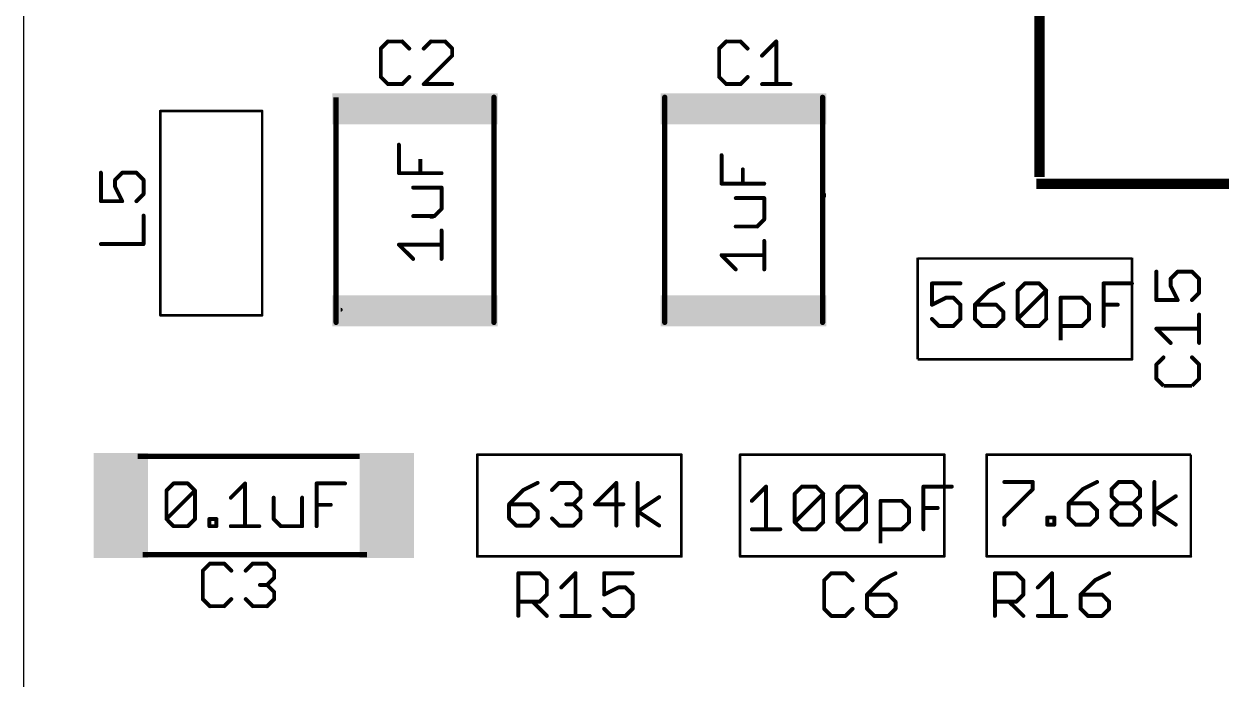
# Model space of a CAD drawing. Extents: x 2 to 123, y -4 to 52.
# Drawn here: x 2.03 to 25.16, y 26.05 to 38.71 of the extents above; entities that cross this region are included whole.
import ezdxf

# ---------------------------------------------------------------- set-up
doc = ezdxf.new("R2010")
doc.units = 0
doc.header["$MEASUREMENT"] = 0
doc.layers.get('0').update_dxf_attribs({"linetype": 'CONTINUOUS'})
for name, color, linetype in [('20', 53, 'CONTINUOUS'), ('25', 253, 'CONTINUOUS'), ('27', 253, 'CONTINUOUS'), ('39', 12, 'CONTINUOUS'), ('51', 253, 'CONTINUOUS')]:
    doc.layers.add(name, color=color, linetype=linetype)

# ---------------------------------------------------------------- blocks, each defined once
blk = doc.blocks.new('RECT')
blk.add_solid([(-0.5, -0.5), (0.5, -0.5), (-0.5, 0.5), (0.5, 0.5)])

msp = doc.modelspace()

# ---------------------------------------------------------------- linework, layer by layer
at = {"layer": '20'}
msp.add_line((2.032, 1.016), (2.032, 50.546), dxfattribs=at)
at = {"layer": '25', "const_width": 0.0762}
for points in [[(9.065, 38.37), (8.928, 38.233)], [(9.34, 38.37), (9.065, 38.37)], [(9.478, 38.233), (9.34, 38.37)], [(9.894, 38.37), (9.757, 38.233)], [(10.169, 38.37), (9.894, 38.37)], [(10.306, 38.233), (10.169, 38.37)], [(15.602, 38.37), (15.465, 38.233)], [(15.877, 38.37), (15.602, 38.37)], [(16.015, 38.233), (15.877, 38.37)], [(16.294, 38.095), (16.569, 38.37)], [(16.569, 38.37), (16.569, 37.546)], [(8.928, 38.233), (8.928, 37.683)], [(10.306, 38.095), (10.306, 38.233)], [(15.465, 38.233), (15.465, 37.683)], [(9.757, 37.546), (10.306, 38.095)], [(8.928, 37.683), (9.065, 37.546)], [(9.34, 37.546), (9.478, 37.683)], [(15.465, 37.683), (15.602, 37.546)], [(15.877, 37.546), (16.015, 37.683)], [(9.065, 37.546), (9.34, 37.546)], [(10.306, 37.546), (9.757, 37.546)], [(15.602, 37.546), (15.877, 37.546)], [(16.294, 37.546), (16.843, 37.546)], [(3.519, 35.834), (3.519, 35.284)], [(3.794, 35.696), (3.931, 35.834)], [(3.931, 35.834), (4.206, 35.834)], [(4.206, 35.834), (4.343, 35.696)], [(3.794, 35.559), (3.794, 35.696)], [(4.343, 35.696), (4.343, 35.421)], [(3.931, 35.284), (3.794, 35.559)], [(4.343, 35.421), (4.206, 35.284)], [(3.519, 35.284), (3.931, 35.284)], [(4.343, 34.455), (4.343, 35.005)], [(3.519, 34.455), (4.343, 34.455)], [(23.913, 33.922), (23.913, 33.372)], [(24.188, 33.785), (24.326, 33.922)], [(24.188, 33.647), (24.188, 33.785)], [(24.326, 33.922), (24.601, 33.922)], [(24.601, 33.922), (24.738, 33.785)], [(24.738, 33.785), (24.738, 33.51)], [(24.326, 33.372), (24.188, 33.647)], [(24.738, 33.51), (24.601, 33.372)], [(23.913, 33.372), (24.326, 33.372)], [(24.738, 32.544), (24.738, 33.093)], [(24.188, 32.544), (23.913, 32.819)], [(23.913, 32.819), (24.738, 32.819)], [(24.051, 32.265), (23.913, 32.127)], [(23.913, 32.127), (23.913, 31.852)], [(24.738, 32.127), (24.601, 32.265)], [(24.738, 31.852), (24.738, 32.127)], [(23.913, 31.852), (24.051, 31.715)], [(24.051, 31.715), (24.601, 31.715)], [(24.601, 31.715), (24.738, 31.852)], [(5.626, 28.28), (5.489, 28.143)], [(5.901, 28.28), (5.626, 28.28)], [(6.038, 28.143), (5.901, 28.28)], [(6.317, 28.143), (6.455, 28.28)], [(6.455, 28.28), (6.73, 28.28)], [(6.73, 28.28), (6.867, 28.143)], [(5.489, 28.143), (5.489, 27.593)], [(6.867, 28.005), (6.73, 27.868)], [(6.867, 28.143), (6.867, 28.005)], [(11.585, 27.269), (11.585, 28.093)], [(11.585, 28.093), (11.998, 28.093)], [(11.998, 28.093), (12.135, 27.956)], [(12.135, 27.956), (12.135, 27.681)], [(12.414, 27.818), (12.689, 28.093)], [(12.689, 28.093), (12.689, 27.269)], [(13.793, 28.093), (13.243, 28.093)], [(13.243, 28.093), (13.243, 27.681)], [(17.632, 28.093), (17.494, 27.956)], [(17.494, 27.956), (17.494, 27.406)], [(17.906, 28.093), (17.632, 28.093)], [(18.044, 27.956), (17.906, 28.093)], [(18.598, 27.956), (18.323, 27.681)], [(18.873, 28.093), (18.598, 27.956)], [(20.793, 27.269), (20.793, 28.093)], [(20.793, 28.093), (21.205, 28.093)], [(21.205, 28.093), (21.343, 27.956)], [(21.343, 27.956), (21.343, 27.681)], [(21.622, 27.818), (21.896, 28.093)], [(21.896, 28.093), (21.896, 27.269)], [(22.725, 27.956), (22.45, 27.681)], [(23, 28.093), (22.725, 27.956)], [(6.73, 27.868), (6.592, 27.868)], [(6.73, 27.868), (6.867, 27.73)], [(6.867, 27.73), (6.867, 27.593)], [(13.243, 27.681), (13.518, 27.818)], [(13.518, 27.818), (13.655, 27.818)], [(13.655, 27.818), (13.793, 27.681)], [(5.489, 27.593), (5.626, 27.456)], [(5.901, 27.456), (6.038, 27.593)], [(6.455, 27.456), (6.317, 27.593)], [(6.867, 27.593), (6.73, 27.456)], [(11.998, 27.543), (11.585, 27.543)], [(11.86, 27.543), (12.135, 27.269)], [(12.135, 27.681), (11.998, 27.543)], [(13.793, 27.681), (13.793, 27.406)], [(18.323, 27.681), (18.323, 27.406)], [(18.735, 27.681), (18.323, 27.681)], [(18.873, 27.543), (18.735, 27.681)], [(18.873, 27.406), (18.873, 27.543)], [(21.205, 27.543), (20.793, 27.543)], [(21.068, 27.543), (21.343, 27.269)], [(21.343, 27.681), (21.205, 27.543)], [(22.45, 27.681), (22.45, 27.406)], [(22.863, 27.681), (22.45, 27.681)], [(23, 27.543), (22.863, 27.681)], [(23, 27.406), (23, 27.543)], [(5.626, 27.456), (5.901, 27.456)], [(6.73, 27.456), (6.455, 27.456)], [(12.414, 27.269), (12.964, 27.269)], [(13.38, 27.269), (13.243, 27.406)], [(13.655, 27.269), (13.38, 27.269)], [(13.793, 27.406), (13.655, 27.269)], [(17.494, 27.406), (17.632, 27.269)], [(17.632, 27.269), (17.906, 27.269)], [(17.906, 27.269), (18.044, 27.406)], [(18.323, 27.406), (18.46, 27.269)], [(18.46, 27.269), (18.735, 27.269)], [(18.735, 27.269), (18.873, 27.406)], [(21.622, 27.269), (22.171, 27.269)], [(22.45, 27.406), (22.588, 27.269)], [(22.588, 27.269), (22.863, 27.269)], [(22.863, 27.269), (23, 27.406)]]:
    msp.add_lwpolyline(points, dxfattribs=at)
at = {"layer": '25', "const_width": 0.0381}
for points in [[(9.065, 38.389, 1), (9.065, 38.351)], [(9.079, 38.357, 1), (9.052, 38.384)], [(9.354, 38.384, 1), (9.327, 38.357)], [(9.34, 38.351, 1), (9.34, 38.389)], [(9.894, 38.389, 1), (9.894, 38.351)], [(9.908, 38.357, 1), (9.881, 38.384)], [(10.182, 38.384, 1), (10.156, 38.357)], [(10.169, 38.351, 1), (10.169, 38.389)], [(15.602, 38.389, 1), (15.602, 38.351)], [(15.616, 38.357, 1), (15.589, 38.384)], [(15.891, 38.384, 1), (15.864, 38.357)], [(15.877, 38.351, 1), (15.877, 38.389)], [(16.588, 38.37, 1), (16.55, 38.37)], [(16.582, 38.357, 1), (16.555, 38.384)], [(8.947, 38.233, 1), (8.909, 38.233)], [(8.915, 38.246, 1), (8.942, 38.219)], [(9.464, 38.219, 1), (9.491, 38.246)], [(9.743, 38.246, 1), (9.77, 38.219)], [(10.325, 38.233, 1), (10.287, 38.233)], [(10.293, 38.219, 1), (10.32, 38.246)], [(15.484, 38.233, 1), (15.446, 38.233)], [(15.452, 38.246, 1), (15.479, 38.219)], [(16.001, 38.219, 1), (16.028, 38.246)], [(10.287, 38.095, 1), (10.325, 38.095)], [(10.32, 38.082, 1), (10.293, 38.109)], [(16.28, 38.109, 1), (16.307, 38.082)], [(8.942, 37.697, 1), (8.915, 37.67)], [(9.491, 37.67, 1), (9.464, 37.697)], [(15.479, 37.697, 1), (15.452, 37.67)], [(16.028, 37.67, 1), (16.001, 37.697)], [(8.909, 37.683, 1), (8.947, 37.683)], [(9.065, 37.565, 1), (9.065, 37.527)], [(9.052, 37.532, 1), (9.079, 37.559)], [(9.327, 37.559, 1), (9.354, 37.532)], [(9.34, 37.527, 1), (9.34, 37.565)], [(9.757, 37.565, 1), (9.757, 37.527)], [(9.743, 37.559, 1), (9.77, 37.532)], [(10.306, 37.527, 1), (10.306, 37.565)], [(15.446, 37.683, 1), (15.484, 37.683)], [(15.602, 37.565, 1), (15.602, 37.527)], [(15.589, 37.532, 1), (15.616, 37.559)], [(15.864, 37.559, 1), (15.891, 37.532)], [(15.877, 37.527, 1), (15.877, 37.565)], [(16.294, 37.565, 1), (16.294, 37.527)], [(16.55, 37.546, 1), (16.588, 37.546)], [(16.843, 37.527, 1), (16.843, 37.565)], [(3.538, 35.834, 1), (3.5, 35.834)], [(3.931, 35.852, 1), (3.931, 35.814)], [(3.945, 35.82, 1), (3.918, 35.847)], [(4.22, 35.847, 1), (4.192, 35.82)], [(4.206, 35.814, 1), (4.206, 35.852)], [(3.813, 35.696, 1), (3.775, 35.696)], [(3.78, 35.709, 1), (3.807, 35.683)], [(4.362, 35.696, 1), (4.324, 35.696)], [(4.33, 35.683, 1), (4.357, 35.709)], [(3.811, 35.567, 1), (3.777, 35.55)], [(3.775, 35.559, 1), (3.813, 35.559)], [(4.324, 35.421, 1), (4.362, 35.421)], [(4.357, 35.408, 1), (4.33, 35.435)], [(3.519, 35.303, 1), (3.519, 35.265)], [(3.5, 35.284, 1), (3.538, 35.284)], [(3.914, 35.275, 1), (3.948, 35.292)], [(3.931, 35.265, 1), (3.931, 35.303)], [(4.192, 35.297, 1), (4.22, 35.27)], [(4.362, 35.005, 1), (4.324, 35.005)], [(3.519, 34.474, 1), (3.519, 34.436)], [(4.324, 34.455, 1), (4.362, 34.455)], [(4.343, 34.436, 1), (4.343, 34.474)], [(23.932, 33.922, 1), (23.894, 33.922)], [(24.207, 33.785, 1), (24.169, 33.785)], [(24.175, 33.798, 1), (24.202, 33.771)], [(24.326, 33.941, 1), (24.326, 33.903)], [(24.339, 33.909, 1), (24.312, 33.935)], [(24.614, 33.935, 1), (24.587, 33.909)], [(24.601, 33.903, 1), (24.601, 33.941)], [(24.757, 33.785, 1), (24.719, 33.785)], [(24.724, 33.771, 1), (24.751, 33.798)], [(24.205, 33.656, 1), (24.171, 33.639)], [(24.169, 33.647, 1), (24.207, 33.647)], [(24.751, 33.496, 1), (24.724, 33.523)], [(23.913, 33.391, 1), (23.913, 33.353)], [(23.894, 33.372, 1), (23.932, 33.372)], [(24.309, 33.364, 1), (24.343, 33.381)], [(24.326, 33.353, 1), (24.326, 33.391)], [(24.587, 33.386, 1), (24.614, 33.359)], [(24.719, 33.51, 1), (24.757, 33.51)], [(24.757, 33.093, 1), (24.719, 33.093)], [(23.927, 32.832, 1), (23.9, 32.805)], [(23.913, 32.838, 1), (23.913, 32.8)], [(24.738, 32.8, 1), (24.738, 32.838)], [(24.175, 32.53, 1), (24.202, 32.557)], [(24.719, 32.544, 1), (24.757, 32.544)], [(23.932, 32.127, 1), (23.894, 32.127)], [(23.9, 32.141, 1), (23.927, 32.114)], [(24.064, 32.251, 1), (24.037, 32.278)], [(24.614, 32.278, 1), (24.587, 32.251)], [(24.757, 32.127, 1), (24.719, 32.127)], [(24.724, 32.114, 1), (24.751, 32.141)], [(23.927, 31.866, 1), (23.9, 31.839)], [(23.894, 31.852, 1), (23.932, 31.852)], [(24.719, 31.852, 1), (24.757, 31.852)], [(24.751, 31.839, 1), (24.724, 31.866)], [(5.626, 28.299, 1), (5.626, 28.261)], [(5.639, 28.267, 1), (5.612, 28.294)], [(5.914, 28.294, 1), (5.887, 28.267)], [(5.901, 28.261, 1), (5.901, 28.299)], [(6.455, 28.299, 1), (6.455, 28.261)], [(6.468, 28.267, 1), (6.441, 28.294)], [(6.743, 28.294, 1), (6.716, 28.267)], [(6.73, 28.261, 1), (6.73, 28.299)], [(5.508, 28.143, 1), (5.47, 28.143)], [(5.475, 28.156, 1), (5.502, 28.129)], [(6.025, 28.129, 1), (6.052, 28.156)], [(6.304, 28.156, 1), (6.331, 28.129)], [(6.886, 28.143, 1), (6.848, 28.143)], [(6.848, 28.005, 1), (6.886, 28.005)], [(6.854, 28.129, 1), (6.88, 28.156)], [(6.88, 27.992, 1), (6.854, 28.019)], [(11.604, 28.093, 1), (11.566, 28.093)], [(11.585, 28.112, 1), (11.585, 28.074)], [(12.011, 28.107, 1), (11.984, 28.08)], [(11.998, 28.074, 1), (11.998, 28.112)], [(12.154, 27.956, 1), (12.116, 27.956)], [(12.708, 28.093, 1), (12.67, 28.093)], [(12.703, 28.08, 1), (12.675, 28.107)], [(13.243, 28.112, 1), (13.243, 28.074)], [(13.262, 28.093, 1), (13.224, 28.093)], [(13.793, 28.074, 1), (13.793, 28.112)], [(17.513, 27.956, 1), (17.475, 27.956)], [(17.632, 28.112, 1), (17.632, 28.074)], [(17.645, 28.08, 1), (17.618, 28.107)], [(17.92, 28.107, 1), (17.893, 28.08)], [(17.906, 28.074, 1), (17.906, 28.112)], [(18.589, 27.973, 1), (18.606, 27.939)], [(18.611, 27.942, 1), (18.584, 27.969)], [(18.881, 28.076, 1), (18.864, 28.11)], [(20.812, 28.093, 1), (20.774, 28.093)], [(20.793, 28.112, 1), (20.793, 28.074)], [(21.219, 28.107, 1), (21.192, 28.08)], [(21.205, 28.074, 1), (21.205, 28.112)], [(21.362, 27.956, 1), (21.324, 27.956)], [(21.916, 28.093, 1), (21.878, 28.093)], [(21.91, 28.08, 1), (21.883, 28.107)], [(22.717, 27.973, 1), (22.734, 27.939)], [(22.739, 27.942, 1), (22.712, 27.969)], [(23.009, 28.076, 1), (22.991, 28.11)], [(6.592, 27.887, 1), (6.592, 27.849)], [(6.743, 27.881, 1), (6.716, 27.854)], [(6.716, 27.881, 1), (6.743, 27.854)], [(6.73, 27.849, 1), (6.73, 27.887)], [(6.886, 27.73, 1), (6.848, 27.73)], [(6.854, 27.717, 1), (6.88, 27.744)], [(12.122, 27.942, 1), (12.149, 27.969)], [(12.401, 27.832, 1), (12.428, 27.805)], [(13.518, 27.837, 1), (13.518, 27.799)], [(13.526, 27.801, 1), (13.509, 27.835)], [(13.669, 27.832, 1), (13.642, 27.805)], [(13.655, 27.799, 1), (13.655, 27.837)], [(17.481, 27.969, 1), (17.508, 27.942)], [(18.03, 27.942, 1), (18.057, 27.969)], [(21.329, 27.942, 1), (21.356, 27.969)], [(21.608, 27.832, 1), (21.635, 27.805)], [(5.502, 27.607, 1), (5.475, 27.579)], [(5.47, 27.593, 1), (5.508, 27.593)], [(6.052, 27.579, 1), (6.025, 27.607)], [(6.331, 27.607, 1), (6.304, 27.579)], [(6.848, 27.593, 1), (6.886, 27.593)], [(6.88, 27.579, 1), (6.854, 27.607)], [(11.585, 27.562, 1), (11.585, 27.524)], [(11.874, 27.557, 1), (11.847, 27.53)], [(11.984, 27.557, 1), (12.011, 27.53)], [(11.998, 27.524, 1), (11.998, 27.562)], [(12.116, 27.681, 1), (12.154, 27.681)], [(12.149, 27.667, 1), (12.122, 27.694)], [(13.234, 27.698, 1), (13.251, 27.664)], [(13.224, 27.681, 1), (13.262, 27.681)], [(13.812, 27.681, 1), (13.774, 27.681)], [(13.779, 27.667, 1), (13.806, 27.694)], [(18.342, 27.681, 1), (18.304, 27.681)], [(18.323, 27.7, 1), (18.323, 27.662)], [(18.309, 27.694, 1), (18.336, 27.667)], [(18.749, 27.694, 1), (18.722, 27.667)], [(18.735, 27.662, 1), (18.735, 27.7)], [(18.892, 27.543, 1), (18.854, 27.543)], [(18.859, 27.53, 1), (18.886, 27.557)], [(20.793, 27.562, 1), (20.793, 27.524)], [(21.081, 27.557, 1), (21.054, 27.53)], [(21.192, 27.557, 1), (21.219, 27.53)], [(21.205, 27.524, 1), (21.205, 27.562)], [(21.324, 27.681, 1), (21.362, 27.681)], [(21.356, 27.667, 1), (21.329, 27.694)], [(22.469, 27.681, 1), (22.431, 27.681)], [(22.45, 27.7, 1), (22.45, 27.662)], [(22.437, 27.694, 1), (22.464, 27.667)], [(22.876, 27.694, 1), (22.849, 27.667)], [(22.863, 27.662, 1), (22.863, 27.7)], [(23.019, 27.543, 1), (22.981, 27.543)], [(22.987, 27.53, 1), (23.014, 27.557)], [(5.626, 27.475, 1), (5.626, 27.437)], [(5.612, 27.442, 1), (5.639, 27.469)], [(5.887, 27.469, 1), (5.914, 27.442)], [(5.901, 27.437, 1), (5.901, 27.475)], [(6.455, 27.475, 1), (6.455, 27.437)], [(6.441, 27.442, 1), (6.468, 27.469)], [(6.716, 27.469, 1), (6.743, 27.442)], [(6.73, 27.437, 1), (6.73, 27.475)], [(12.122, 27.255, 1), (12.149, 27.282)], [(12.414, 27.288, 1), (12.414, 27.25)], [(12.964, 27.25, 1), (12.964, 27.288)], [(13.256, 27.419, 1), (13.229, 27.392)], [(13.38, 27.288, 1), (13.38, 27.25)], [(13.367, 27.255, 1), (13.394, 27.282)], [(13.642, 27.282, 1), (13.669, 27.255)], [(13.655, 27.25, 1), (13.655, 27.288)], [(13.774, 27.406, 1), (13.812, 27.406)], [(13.806, 27.392, 1), (13.779, 27.419)], [(17.508, 27.419, 1), (17.481, 27.392)], [(17.475, 27.406, 1), (17.513, 27.406)], [(17.632, 27.288, 1), (17.632, 27.25)], [(17.618, 27.255, 1), (17.645, 27.282)], [(17.893, 27.282, 1), (17.92, 27.255)], [(17.906, 27.25, 1), (17.906, 27.288)], [(18.057, 27.392, 1), (18.03, 27.419)], [(18.336, 27.419, 1), (18.309, 27.392)], [(18.304, 27.406, 1), (18.342, 27.406)], [(18.46, 27.288, 1), (18.46, 27.25)], [(18.447, 27.255, 1), (18.474, 27.282)], [(18.722, 27.282, 1), (18.749, 27.255)], [(18.735, 27.25, 1), (18.735, 27.288)], [(18.854, 27.406, 1), (18.892, 27.406)], [(18.886, 27.392, 1), (18.859, 27.419)], [(21.329, 27.255, 1), (21.356, 27.282)], [(21.622, 27.288, 1), (21.622, 27.25)], [(22.171, 27.25, 1), (22.171, 27.288)], [(22.464, 27.419, 1), (22.437, 27.392)], [(22.431, 27.406, 1), (22.469, 27.406)], [(22.588, 27.288, 1), (22.588, 27.25)], [(22.574, 27.255, 1), (22.601, 27.282)], [(22.849, 27.282, 1), (22.876, 27.255)], [(22.863, 27.25, 1), (22.863, 27.288)], [(22.981, 27.406, 1), (23.019, 27.406)], [(23.014, 27.392, 1), (22.987, 27.419)], [(11.566, 27.269, 1), (11.604, 27.269)], [(12.67, 27.269, 1), (12.708, 27.269)], [(20.774, 27.269, 1), (20.812, 27.269)], [(21.878, 27.269, 1), (21.916, 27.269)]]:
    msp.add_lwpolyline(points, format="xyb", dxfattribs=at)
at = {"layer": '27', "const_width": 0.0762}
for points in [[(9.277, 35.825), (9.277, 36.375)], [(9.689, 35.825), (9.689, 36.1)], [(15.511, 35.622), (15.511, 36.172)], [(10.101, 35.825), (9.277, 35.825)], [(15.923, 35.622), (15.923, 35.897)], [(16.336, 35.622), (15.511, 35.622)], [(10.101, 35.546), (9.552, 35.546)], [(10.101, 35.134), (10.101, 35.546)], [(9.964, 34.996), (10.101, 35.134)], [(16.336, 35.343), (15.786, 35.343)], [(16.336, 34.931), (16.336, 35.343)], [(9.552, 34.996), (9.964, 34.996)], [(16.198, 34.794), (16.336, 34.931)], [(10.101, 34.168), (10.101, 34.717)], [(15.786, 34.794), (16.198, 34.794)], [(9.552, 34.168), (9.277, 34.442)], [(9.277, 34.442), (10.101, 34.442)], [(16.336, 33.965), (16.336, 34.515)], [(15.786, 33.965), (15.511, 34.24)], [(15.511, 34.24), (16.336, 34.24)], [(20.127, 33.694), (19.577, 33.694)], [(19.577, 33.694), (19.577, 33.282)], [(20.681, 33.557), (20.406, 33.282)], [(20.955, 33.694), (20.681, 33.557)], [(21.234, 33.557), (21.372, 33.694)], [(21.234, 33.007), (21.234, 33.557)], [(21.234, 33.007), (21.784, 33.557)], [(21.372, 33.694), (21.647, 33.694)], [(21.647, 33.694), (21.784, 33.557)], [(21.784, 33.557), (21.784, 33.007)], [(22.892, 32.87), (22.892, 33.694)], [(22.892, 33.694), (23.441, 33.694)], [(19.577, 33.282), (19.852, 33.419)], [(19.852, 33.419), (19.989, 33.419)], [(19.989, 33.419), (20.127, 33.282)], [(20.127, 33.282), (20.127, 33.007)], [(20.406, 33.282), (20.406, 33.007)], [(20.818, 33.282), (20.406, 33.282)], [(20.955, 33.145), (20.818, 33.282)], [(22.063, 32.595), (22.063, 33.419)], [(22.063, 33.419), (22.475, 33.419)], [(22.475, 33.419), (22.613, 33.282)], [(22.613, 33.282), (22.613, 33.007)], [(22.892, 33.282), (23.167, 33.282)], [(20.955, 33.007), (20.955, 33.145)], [(19.714, 32.87), (19.577, 33.007)], [(19.989, 32.87), (19.714, 32.87)], [(20.127, 33.007), (19.989, 32.87)], [(20.406, 33.007), (20.543, 32.87)], [(20.543, 32.87), (20.818, 32.87)], [(20.818, 32.87), (20.955, 33.007)], [(21.372, 32.87), (21.234, 33.007)], [(21.647, 32.87), (21.372, 32.87)], [(21.784, 33.007), (21.647, 32.87)], [(22.475, 32.87), (22.063, 32.87)], [(22.613, 33.007), (22.475, 32.87)], [(4.786, 29.69), (4.923, 29.828)], [(4.923, 29.828), (5.198, 29.828)], [(5.198, 29.828), (5.336, 29.69)], [(6.029, 29.553), (6.304, 29.828)], [(6.304, 29.828), (6.304, 29.003)], [(7.687, 29.003), (7.687, 29.828)], [(7.687, 29.828), (8.236, 29.828)], [(11.957, 29.839), (11.682, 29.702)], [(12.236, 29.702), (12.373, 29.839)], [(12.373, 29.839), (12.648, 29.839)], [(12.648, 29.839), (12.786, 29.702)], [(13.477, 29.839), (13.065, 29.427)], [(13.477, 29.014), (13.477, 29.839)], [(13.893, 29.014), (13.893, 29.839)], [(20.975, 29.857), (21.525, 29.857)], [(21.525, 29.857), (21.525, 29.719)], [(22.768, 29.857), (22.493, 29.719)], [(23.047, 29.719), (23.185, 29.857)], [(23.185, 29.857), (23.459, 29.857)], [(23.459, 29.857), (23.597, 29.719)], [(23.876, 29.032), (23.876, 29.857)], [(4.786, 29.141), (4.786, 29.69)], [(4.786, 29.141), (5.336, 29.69)], [(5.336, 29.69), (5.336, 29.141)], [(11.682, 29.702), (11.407, 29.427)], [(12.786, 29.702), (12.786, 29.564)], [(16.097, 29.492), (16.372, 29.767)], [(16.372, 29.767), (16.372, 28.943)], [(16.926, 29.63), (17.063, 29.767)], [(16.926, 29.08), (16.926, 29.63)], [(16.926, 29.08), (17.475, 29.63)], [(17.063, 29.767), (17.338, 29.767)], [(17.338, 29.767), (17.475, 29.63)], [(17.475, 29.63), (17.475, 29.08)], [(17.754, 29.63), (17.892, 29.767)], [(17.754, 29.08), (17.754, 29.63)], [(17.754, 29.08), (18.304, 29.63)], [(17.892, 29.767), (18.167, 29.767)], [(18.167, 29.767), (18.304, 29.63)], [(18.304, 29.63), (18.304, 29.08)], [(19.412, 28.943), (19.412, 29.767)], [(19.412, 29.767), (19.961, 29.767)], [(21.525, 29.719), (20.975, 29.17)], [(22.493, 29.719), (22.218, 29.445)], [(23.047, 29.582), (23.047, 29.719)], [(23.185, 29.445), (23.047, 29.582)], [(23.597, 29.582), (23.459, 29.445)], [(23.597, 29.719), (23.597, 29.582)], [(23.876, 29.307), (24.288, 29.582)], [(6.858, 29.553), (6.858, 29.141)], [(7.407, 29.003), (7.407, 29.553)], [(7.687, 29.415), (7.961, 29.415)], [(11.407, 29.427), (11.407, 29.152)], [(11.82, 29.427), (11.407, 29.427)], [(11.957, 29.289), (11.82, 29.427)], [(12.648, 29.427), (12.511, 29.427)], [(12.786, 29.564), (12.648, 29.427)], [(12.648, 29.427), (12.786, 29.289)], [(13.065, 29.427), (13.614, 29.427)], [(13.893, 29.289), (14.306, 29.564)], [(18.583, 28.668), (18.583, 29.492)], [(18.583, 29.492), (18.995, 29.492)], [(18.995, 29.492), (19.133, 29.355)], [(19.133, 29.355), (19.133, 29.08)], [(19.412, 29.355), (19.687, 29.355)], [(22.218, 29.445), (22.218, 29.17)], [(22.631, 29.445), (22.218, 29.445)], [(22.768, 29.307), (22.631, 29.445)], [(23.047, 29.307), (23.185, 29.445)], [(23.185, 29.445), (23.459, 29.445)], [(23.459, 29.445), (23.597, 29.307)], [(4.923, 29.003), (4.786, 29.141)], [(5.336, 29.141), (5.198, 29.003)], [(5.615, 29.003), (5.615, 29.141)], [(5.615, 29.141), (5.752, 29.141)], [(5.752, 29.141), (5.752, 29.003)], [(6.858, 29.141), (6.995, 29.003)], [(11.407, 29.152), (11.545, 29.014)], [(11.82, 29.014), (11.957, 29.152)], [(11.957, 29.152), (11.957, 29.289)], [(12.373, 29.014), (12.236, 29.152)], [(12.786, 29.152), (12.648, 29.014)], [(12.786, 29.289), (12.786, 29.152)], [(14.306, 29.014), (13.893, 29.289)], [(20.975, 29.17), (20.975, 29.032)], [(21.804, 29.032), (21.804, 29.17)], [(21.804, 29.17), (21.941, 29.17)], [(21.941, 29.17), (21.941, 29.032)], [(22.218, 29.17), (22.356, 29.032)], [(22.631, 29.032), (22.768, 29.17)], [(22.768, 29.17), (22.768, 29.307)], [(23.047, 29.17), (23.047, 29.307)], [(23.185, 29.032), (23.047, 29.17)], [(23.597, 29.17), (23.459, 29.032)], [(23.597, 29.307), (23.597, 29.17)], [(24.288, 29.032), (23.876, 29.307)], [(5.198, 29.003), (4.923, 29.003)], [(5.752, 29.003), (5.615, 29.003)], [(6.029, 29.003), (6.579, 29.003)], [(6.995, 29.003), (7.407, 29.003)], [(11.545, 29.014), (11.82, 29.014)], [(12.648, 29.014), (12.373, 29.014)], [(16.097, 28.943), (16.647, 28.943)], [(17.063, 28.943), (16.926, 29.08)], [(17.338, 28.943), (17.063, 28.943)], [(17.475, 29.08), (17.338, 28.943)], [(17.892, 28.943), (17.754, 29.08)], [(18.167, 28.943), (17.892, 28.943)], [(18.304, 29.08), (18.167, 28.943)], [(18.995, 28.943), (18.583, 28.943)], [(19.133, 29.08), (18.995, 28.943)], [(21.941, 29.032), (21.804, 29.032)], [(22.356, 29.032), (22.631, 29.032)], [(23.459, 29.032), (23.185, 29.032)]]:
    msp.add_lwpolyline(points, dxfattribs=at)
at = {"layer": '27', "const_width": 0.0381}
for points in [[(9.296, 36.375, 1), (9.258, 36.375)], [(15.53, 36.172, 1), (15.492, 36.172)], [(9.277, 35.844, 1), (9.277, 35.806)], [(10.101, 35.806, 1), (10.101, 35.844)], [(15.942, 35.897, 1), (15.904, 35.897)], [(9.258, 35.825, 1), (9.296, 35.825)], [(9.67, 35.825, 1), (9.708, 35.825)], [(15.511, 35.641, 1), (15.511, 35.603)], [(15.492, 35.622, 1), (15.53, 35.622)], [(15.904, 35.622, 1), (15.942, 35.622)], [(16.336, 35.603, 1), (16.336, 35.641)], [(9.552, 35.565, 1), (9.552, 35.527)], [(10.12, 35.546, 1), (10.082, 35.546)], [(10.101, 35.527, 1), (10.101, 35.565)], [(17.532, 35.415, 1), (17.532, 35.377)], [(10.115, 35.12, 1), (10.088, 35.147)], [(15.786, 35.362, 1), (15.786, 35.324)], [(16.355, 35.343, 1), (16.317, 35.343)], [(16.336, 35.324, 1), (16.336, 35.362)], [(9.552, 35.015, 1), (9.552, 34.977)], [(9.931, 34.946, 1), (9.893, 34.946)], [(9.95, 35.01, 1), (9.977, 34.983)], [(9.964, 34.977, 1), (9.964, 35.015)], [(10.05, 35.103, 1), (10.05, 35.065)], [(10.063, 35.07, 1), (10.036, 35.097)], [(10.082, 35.134, 1), (10.12, 35.134)], [(16.317, 34.931, 1), (16.355, 34.931)], [(16.349, 34.918, 1), (16.322, 34.945)], [(10.12, 34.717, 1), (10.082, 34.717)], [(15.786, 34.813, 1), (15.786, 34.775)], [(16.185, 34.807, 1), (16.212, 34.78)], [(16.198, 34.775, 1), (16.198, 34.813)], [(9.29, 34.456, 1), (9.263, 34.429)], [(9.277, 34.462, 1), (9.277, 34.423)], [(10.101, 34.423, 1), (10.101, 34.462)], [(16.355, 34.515, 1), (16.317, 34.515)], [(15.525, 34.253, 1), (15.498, 34.226)], [(15.511, 34.259, 1), (15.511, 34.221)], [(16.336, 34.221, 1), (16.336, 34.259)], [(9.538, 34.154, 1), (9.565, 34.181)], [(10.082, 34.168, 1), (10.12, 34.168)], [(15.772, 33.952, 1), (15.799, 33.978)], [(16.317, 33.965, 1), (16.355, 33.965)], [(19.596, 33.694, 1), (19.558, 33.694)], [(20.127, 33.675, 1), (20.127, 33.713)], [(20.672, 33.574, 1), (20.689, 33.54)], [(20.694, 33.543, 1), (20.667, 33.57)], [(20.964, 33.677, 1), (20.947, 33.711)], [(21.253, 33.557, 1), (21.215, 33.557)], [(21.221, 33.57, 1), (21.248, 33.543)], [(21.372, 33.713, 1), (21.372, 33.675)], [(21.385, 33.681, 1), (21.358, 33.708)], [(21.66, 33.708, 1), (21.633, 33.681)], [(21.647, 33.675, 1), (21.647, 33.713)], [(21.803, 33.557, 1), (21.765, 33.557)], [(21.798, 33.543, 1), (21.771, 33.57)], [(21.771, 33.543, 1), (21.798, 33.57)], [(22.911, 33.694, 1), (22.873, 33.694)], [(22.892, 33.713, 1), (22.892, 33.675)], [(23.441, 33.675, 1), (23.441, 33.713)], [(19.568, 33.299, 1), (19.585, 33.265)], [(19.852, 33.438, 1), (19.852, 33.4)], [(19.86, 33.402, 1), (19.843, 33.436)], [(20.003, 33.433, 1), (19.976, 33.406)], [(19.989, 33.4, 1), (19.989, 33.438)], [(20.146, 33.282, 1), (20.108, 33.282)], [(20.113, 33.269, 1), (20.14, 33.295)], [(20.425, 33.282, 1), (20.387, 33.282)], [(20.406, 33.301, 1), (20.406, 33.263)], [(20.392, 33.295, 1), (20.419, 33.269)], [(20.831, 33.295, 1), (20.804, 33.269)], [(20.818, 33.263, 1), (20.818, 33.301)], [(22.082, 33.419, 1), (22.044, 33.419)], [(22.063, 33.438, 1), (22.063, 33.4)], [(22.489, 33.433, 1), (22.462, 33.406)], [(22.475, 33.4, 1), (22.475, 33.438)], [(22.632, 33.282, 1), (22.594, 33.282)], [(22.599, 33.269, 1), (22.626, 33.295)], [(22.892, 33.301, 1), (22.892, 33.263)], [(23.167, 33.263, 1), (23.167, 33.301)], [(8.153, 33.166, 1), (8.153, 33.204)], [(19.558, 33.282, 1), (19.596, 33.282)], [(20.974, 33.145, 1), (20.936, 33.145)], [(20.942, 33.131, 1), (20.969, 33.158)], [(19.59, 33.021, 1), (19.563, 32.994)], [(19.714, 32.889, 1), (19.714, 32.851)], [(19.701, 32.856, 1), (19.728, 32.883)], [(19.976, 32.883, 1), (20.003, 32.856)], [(19.989, 32.851, 1), (19.989, 32.889)], [(20.108, 33.007, 1), (20.146, 33.007)], [(20.14, 32.994, 1), (20.113, 33.021)], [(20.419, 33.021, 1), (20.392, 32.994)], [(20.387, 33.007, 1), (20.425, 33.007)], [(20.543, 32.889, 1), (20.543, 32.851)], [(20.53, 32.856, 1), (20.557, 32.883)], [(20.804, 32.883, 1), (20.831, 32.856)], [(20.818, 32.851, 1), (20.818, 32.889)], [(20.936, 33.007, 1), (20.974, 33.007)], [(20.969, 32.994, 1), (20.942, 33.021)], [(21.248, 33.021, 1), (21.221, 32.994)], [(21.221, 33.021, 1), (21.248, 32.994)], [(21.215, 33.007, 1), (21.253, 33.007)], [(21.372, 32.889, 1), (21.372, 32.851)], [(21.358, 32.856, 1), (21.385, 32.883)], [(21.633, 32.883, 1), (21.66, 32.856)], [(21.647, 32.851, 1), (21.647, 32.889)], [(21.765, 33.007, 1), (21.803, 33.007)], [(21.798, 32.994, 1), (21.771, 33.021)], [(22.063, 32.889, 1), (22.063, 32.851)], [(22.462, 32.883, 1), (22.489, 32.856)], [(22.475, 32.851, 1), (22.475, 32.889)], [(22.594, 33.007, 1), (22.632, 33.007)], [(22.626, 32.994, 1), (22.599, 33.021)], [(22.873, 32.87, 1), (22.911, 32.87)], [(4.923, 29.847, 1), (4.923, 29.809)], [(4.937, 29.814, 1), (4.91, 29.841)], [(5.212, 29.841, 1), (5.185, 29.814)], [(5.198, 29.809, 1), (5.198, 29.847)], [(6.323, 29.828, 1), (6.285, 29.828)], [(6.317, 29.814, 1), (6.29, 29.841)], [(7.706, 29.828, 1), (7.667, 29.828)], [(7.687, 29.847, 1), (7.687, 29.809)], [(8.236, 29.809, 1), (8.236, 29.847)], [(11.965, 29.822, 1), (11.948, 29.856)], [(12.373, 29.858, 1), (12.373, 29.82)], [(12.387, 29.825, 1), (12.36, 29.852)], [(12.662, 29.852, 1), (12.635, 29.825)], [(12.648, 29.82, 1), (12.648, 29.858)], [(13.496, 29.839, 1), (13.458, 29.839)], [(13.49, 29.825, 1), (13.463, 29.852)], [(13.912, 29.839, 1), (13.874, 29.839)], [(20.975, 29.876, 1), (20.975, 29.838)], [(21.544, 29.857, 1), (21.506, 29.857)], [(21.525, 29.838, 1), (21.525, 29.876)], [(22.777, 29.84, 1), (22.76, 29.874)], [(23.185, 29.876, 1), (23.185, 29.838)], [(23.198, 29.843, 1), (23.171, 29.87)], [(23.473, 29.87, 1), (23.446, 29.843)], [(23.459, 29.838, 1), (23.459, 29.876)], [(23.895, 29.857, 1), (23.857, 29.857)], [(4.805, 29.69, 1), (4.767, 29.69)], [(4.773, 29.704, 1), (4.8, 29.677)], [(5.355, 29.69, 1), (5.317, 29.69)], [(5.349, 29.677, 1), (5.322, 29.704)], [(5.322, 29.677, 1), (5.349, 29.704)], [(11.674, 29.719, 1), (11.691, 29.684)], [(11.696, 29.688, 1), (11.669, 29.715)], [(12.222, 29.715, 1), (12.249, 29.688)], [(12.805, 29.702, 1), (12.767, 29.702)], [(12.772, 29.688, 1), (12.799, 29.715)], [(16.391, 29.767, 1), (16.353, 29.767)], [(16.385, 29.754, 1), (16.358, 29.781)], [(16.945, 29.63, 1), (16.907, 29.63)], [(16.912, 29.643, 1), (16.939, 29.616)], [(17.063, 29.786, 1), (17.063, 29.748)], [(17.077, 29.754, 1), (17.05, 29.781)], [(17.351, 29.781, 1), (17.324, 29.754)], [(17.338, 29.748, 1), (17.338, 29.786)], [(17.494, 29.63, 1), (17.456, 29.63)], [(17.489, 29.616, 1), (17.462, 29.643)], [(17.462, 29.616, 1), (17.489, 29.643)], [(17.773, 29.63, 1), (17.735, 29.63)], [(17.741, 29.643, 1), (17.768, 29.616)], [(17.892, 29.786, 1), (17.892, 29.748)], [(17.905, 29.754, 1), (17.878, 29.781)], [(18.18, 29.781, 1), (18.153, 29.754)], [(18.167, 29.748, 1), (18.167, 29.786)], [(18.323, 29.63, 1), (18.285, 29.63)], [(18.318, 29.616, 1), (18.291, 29.643)], [(18.291, 29.616, 1), (18.318, 29.643)], [(19.431, 29.767, 1), (19.393, 29.767)], [(19.412, 29.786, 1), (19.412, 29.748)], [(19.961, 29.748, 1), (19.961, 29.786)], [(21.506, 29.719, 1), (21.544, 29.719)], [(21.538, 29.706, 1), (21.512, 29.733)], [(22.485, 29.736, 1), (22.502, 29.702)], [(22.507, 29.706, 1), (22.48, 29.733)], [(23.066, 29.719, 1), (23.028, 29.719)], [(23.034, 29.733, 1), (23.061, 29.706)], [(23.061, 29.595, 1), (23.034, 29.569)], [(23.616, 29.719, 1), (23.578, 29.719)], [(23.583, 29.706, 1), (23.61, 29.733)], [(23.61, 29.569, 1), (23.583, 29.595)], [(24.299, 29.566, 1), (24.278, 29.598)], [(6.016, 29.566, 1), (6.043, 29.539)], [(6.877, 29.553, 1), (6.839, 29.553)], [(7.427, 29.553, 1), (7.388, 29.553)], [(7.687, 29.434, 1), (7.687, 29.396)], [(7.961, 29.396, 1), (7.961, 29.434)], [(11.426, 29.427, 1), (11.388, 29.427)], [(11.407, 29.446, 1), (11.407, 29.408)], [(11.394, 29.44, 1), (11.421, 29.413)], [(11.833, 29.44, 1), (11.806, 29.413)], [(11.82, 29.408, 1), (11.82, 29.446)], [(12.511, 29.446, 1), (12.511, 29.408)], [(12.662, 29.44, 1), (12.635, 29.413)], [(12.635, 29.44, 1), (12.662, 29.413)], [(12.648, 29.408, 1), (12.648, 29.446)], [(12.767, 29.564, 1), (12.805, 29.564)], [(12.799, 29.551, 1), (12.772, 29.578)], [(13.051, 29.44, 1), (13.078, 29.413)], [(13.065, 29.446, 1), (13.065, 29.408)], [(13.614, 29.408, 1), (13.614, 29.446)], [(14.316, 29.548, 1), (14.295, 29.58)], [(16.083, 29.506, 1), (16.11, 29.479)], [(18.602, 29.492, 1), (18.564, 29.492)], [(18.583, 29.511, 1), (18.583, 29.473)], [(19.009, 29.506, 1), (18.982, 29.479)], [(18.995, 29.473, 1), (18.995, 29.511)], [(19.152, 29.355, 1), (19.114, 29.355)], [(19.119, 29.341, 1), (19.146, 29.368)], [(19.412, 29.374, 1), (19.412, 29.336)], [(19.687, 29.336, 1), (19.687, 29.374)], [(22.237, 29.445, 1), (22.199, 29.445)], [(22.218, 29.464, 1), (22.218, 29.426)], [(22.205, 29.458, 1), (22.232, 29.431)], [(22.644, 29.458, 1), (22.617, 29.431)], [(22.631, 29.426, 1), (22.631, 29.464)], [(23.028, 29.582, 1), (23.066, 29.582)], [(23.185, 29.464, 1), (23.185, 29.426)], [(23.198, 29.431, 1), (23.171, 29.458)], [(23.171, 29.431, 1), (23.198, 29.458)], [(23.473, 29.458, 1), (23.446, 29.431)], [(23.446, 29.458, 1), (23.473, 29.431)], [(23.459, 29.426, 1), (23.459, 29.464)], [(23.578, 29.582, 1), (23.616, 29.582)], [(4.8, 29.154, 1), (4.773, 29.127)], [(4.773, 29.154, 1), (4.8, 29.127)], [(4.767, 29.141, 1), (4.805, 29.141)], [(5.317, 29.141, 1), (5.355, 29.141)], [(5.349, 29.127, 1), (5.322, 29.154)], [(5.634, 29.141, 1), (5.596, 29.141)], [(5.615, 29.16, 1), (5.615, 29.122)], [(5.771, 29.141, 1), (5.733, 29.141)], [(5.752, 29.122, 1), (5.752, 29.16)], [(6.871, 29.154, 1), (6.844, 29.127)], [(6.839, 29.141, 1), (6.877, 29.141)], [(11.421, 29.165, 1), (11.394, 29.138)], [(11.388, 29.152, 1), (11.426, 29.152)], [(11.976, 29.289, 1), (11.938, 29.289)], [(11.938, 29.152, 1), (11.976, 29.152)], [(11.943, 29.276, 1), (11.97, 29.303)], [(11.97, 29.138, 1), (11.943, 29.165)], [(12.249, 29.165, 1), (12.222, 29.138)], [(12.805, 29.289, 1), (12.767, 29.289)], [(12.767, 29.152, 1), (12.805, 29.152)], [(12.772, 29.276, 1), (12.799, 29.303)], [(12.799, 29.138, 1), (12.772, 29.165)], [(13.904, 29.305, 1), (13.883, 29.273)], [(13.883, 29.305, 1), (13.904, 29.273)], [(20.994, 29.17, 1), (20.956, 29.17)], [(20.962, 29.183, 1), (20.989, 29.156)], [(21.823, 29.17, 1), (21.785, 29.17)], [(21.804, 29.189, 1), (21.804, 29.151)], [(21.961, 29.17, 1), (21.922, 29.17)], [(21.941, 29.151, 1), (21.941, 29.189)], [(22.232, 29.183, 1), (22.205, 29.156)], [(22.199, 29.17, 1), (22.237, 29.17)], [(22.787, 29.307, 1), (22.749, 29.307)], [(22.749, 29.17, 1), (22.787, 29.17)], [(22.755, 29.294, 1), (22.782, 29.321)], [(22.782, 29.156, 1), (22.755, 29.183)], [(23.066, 29.307, 1), (23.028, 29.307)], [(23.034, 29.321, 1), (23.061, 29.294)], [(23.061, 29.183, 1), (23.034, 29.156)], [(23.028, 29.17, 1), (23.066, 29.17)], [(23.616, 29.307, 1), (23.578, 29.307)], [(23.578, 29.17, 1), (23.616, 29.17)], [(23.583, 29.294, 1), (23.61, 29.321)], [(23.61, 29.156, 1), (23.583, 29.183)], [(23.886, 29.323, 1), (23.865, 29.291)], [(23.865, 29.323, 1), (23.886, 29.291)], [(4.923, 29.022, 1), (4.923, 28.984)], [(4.91, 28.99, 1), (4.937, 29.017)], [(5.185, 29.017, 1), (5.212, 28.99)], [(5.198, 28.984, 1), (5.198, 29.022)], [(5.615, 29.022, 1), (5.615, 28.984)], [(5.596, 29.003, 1), (5.634, 29.003)], [(5.733, 29.003, 1), (5.771, 29.003)], [(5.752, 28.984, 1), (5.752, 29.022)], [(6.029, 29.022, 1), (6.029, 28.984)], [(6.285, 29.003, 1), (6.323, 29.003)], [(6.579, 28.984, 1), (6.579, 29.022)], [(6.995, 29.022, 1), (6.995, 28.984)], [(6.982, 28.99, 1), (7.009, 29.017)], [(7.388, 29.003, 1), (7.427, 29.003)], [(7.407, 28.984, 1), (7.407, 29.022)], [(7.667, 29.003, 1), (7.706, 29.003)], [(11.545, 29.034, 1), (11.545, 28.995)], [(11.531, 29.001, 1), (11.558, 29.028)], [(11.806, 29.028, 1), (11.833, 29.001)], [(11.82, 28.995, 1), (11.82, 29.034)], [(12.373, 29.034, 1), (12.373, 28.995)], [(12.36, 29.001, 1), (12.387, 29.028)], [(12.635, 29.028, 1), (12.662, 29.001)], [(12.648, 28.995, 1), (12.648, 29.034)], [(13.458, 29.014, 1), (13.496, 29.014)], [(13.874, 29.014, 1), (13.912, 29.014)], [(14.295, 28.999, 1), (14.316, 29.03)], [(16.097, 28.962, 1), (16.097, 28.924)], [(16.353, 28.943, 1), (16.391, 28.943)], [(16.647, 28.924, 1), (16.647, 28.962)], [(16.939, 29.094, 1), (16.912, 29.067)], [(16.912, 29.094, 1), (16.939, 29.067)], [(16.907, 29.08, 1), (16.945, 29.08)], [(17.063, 28.962, 1), (17.063, 28.924)], [(17.05, 28.929, 1), (17.077, 28.956)], [(17.324, 28.956, 1), (17.351, 28.929)], [(17.338, 28.924, 1), (17.338, 28.962)], [(17.456, 29.08, 1), (17.494, 29.08)], [(17.489, 29.067, 1), (17.462, 29.094)], [(17.768, 29.094, 1), (17.741, 29.067)], [(17.741, 29.094, 1), (17.768, 29.067)], [(17.735, 29.08, 1), (17.773, 29.08)], [(17.892, 28.962, 1), (17.892, 28.924)], [(17.878, 28.929, 1), (17.905, 28.956)], [(18.153, 28.956, 1), (18.18, 28.929)], [(18.167, 28.924, 1), (18.167, 28.962)], [(18.285, 29.08, 1), (18.323, 29.08)], [(18.318, 29.067, 1), (18.291, 29.094)], [(18.583, 28.962, 1), (18.583, 28.924)], [(18.982, 28.956, 1), (19.009, 28.929)], [(18.995, 28.924, 1), (18.995, 28.962)], [(19.114, 29.08, 1), (19.152, 29.08)], [(19.146, 29.067, 1), (19.119, 29.094)], [(19.393, 28.943, 1), (19.431, 28.943)], [(20.956, 29.032, 1), (20.994, 29.032)], [(21.804, 29.051, 1), (21.804, 29.013)], [(21.785, 29.032, 1), (21.823, 29.032)], [(21.922, 29.032, 1), (21.961, 29.032)], [(21.941, 29.013, 1), (21.941, 29.051)], [(22.356, 29.051, 1), (22.356, 29.013)], [(22.342, 29.019, 1), (22.369, 29.046)], [(22.617, 29.046, 1), (22.644, 29.019)], [(22.631, 29.013, 1), (22.631, 29.051)], [(23.185, 29.051, 1), (23.185, 29.013)], [(23.171, 29.019, 1), (23.198, 29.046)], [(23.446, 29.046, 1), (23.473, 29.019)], [(23.459, 29.013, 1), (23.459, 29.051)], [(23.857, 29.032, 1), (23.895, 29.032)], [(24.278, 29.016, 1), (24.299, 29.048)]]:
    msp.add_lwpolyline(points, format="xyb", dxfattribs=at)
at = {"layer": '39', "const_width": 0.0508}
for points in [[(4.668, 33.079), (4.668, 37.025)], [(4.668, 37.025), (6.635, 37.025)], [(6.635, 37.025), (6.635, 33.079)], [(19.3, 32.227), (19.3, 34.194)], [(19.3, 34.176), (23.444, 34.176)], [(23.444, 34.194), (23.444, 32.227)], [(6.635, 33.079), (4.668, 33.079)], [(23.444, 32.227), (19.3, 32.227)], [(10.79, 28.418), (10.79, 30.384)], [(10.79, 30.384), (14.736, 30.384)], [(14.736, 30.384), (14.736, 28.418)], [(15.87, 30.384), (19.817, 30.384)], [(15.87, 28.418), (15.87, 30.384)], [(19.817, 30.384), (19.817, 28.418)], [(20.633, 28.418), (20.633, 30.384)], [(20.633, 30.384), (24.579, 30.384)], [(24.579, 30.384), (24.579, 28.418)], [(14.736, 28.418), (10.79, 28.418)], [(19.817, 28.418), (15.87, 28.418)], [(24.579, 28.418), (20.633, 28.418)]]:
    msp.add_lwpolyline(points, dxfattribs=at)
at = {"layer": '39', "const_width": 0.0254}
for points in [[(4.681, 37.025, 1), (4.656, 37.025)], [(4.668, 37.038, 1), (4.668, 37.012)], [(6.647, 37.025, 1), (6.622, 37.025)], [(6.635, 37.012, 1), (6.635, 37.038)], [(4.668, 33.092, 1), (4.668, 33.066)], [(4.656, 33.079, 1), (4.681, 33.079)], [(6.622, 33.079, 1), (6.647, 33.079)], [(6.635, 33.066, 1), (6.635, 33.092)], [(20.498, 32.24, 1), (20.498, 32.215)], [(20.485, 32.227, 1), (20.511, 32.227)], [(23.431, 32.227, 1), (23.457, 32.227)], [(23.444, 32.215, 1), (23.444, 32.24)], [(10.803, 30.384, 1), (10.778, 30.384)], [(10.79, 30.396, 1), (10.79, 30.371)], [(14.749, 30.384, 1), (14.724, 30.384)], [(14.736, 30.371, 1), (14.736, 30.396)], [(15.87, 30.396, 1), (15.87, 30.371)], [(15.883, 30.384, 1), (15.858, 30.384)], [(19.829, 30.384, 1), (19.804, 30.384)], [(19.817, 30.371, 1), (19.817, 30.396)], [(20.646, 30.384, 1), (20.62, 30.384)], [(20.633, 30.396, 1), (20.633, 30.371)], [(10.79, 28.43, 1), (10.79, 28.405)], [(10.778, 28.418, 1), (10.803, 28.418)], [(14.724, 28.418, 1), (14.749, 28.418)], [(14.736, 28.405, 1), (14.736, 28.43)], [(15.87, 28.43, 1), (15.87, 28.405)], [(15.858, 28.418, 1), (15.883, 28.418)], [(19.804, 28.418, 1), (19.829, 28.418)], [(19.817, 28.405, 1), (19.817, 28.43)], [(20.633, 28.43, 1), (20.633, 28.405)], [(20.62, 28.418, 1), (20.646, 28.418)], [(24.566, 28.418, 1), (24.592, 28.418)], [(24.579, 28.405, 1), (24.579, 28.43)]]:
    msp.add_lwpolyline(points, format="xyb", dxfattribs=at)
at = {"layer": '51'}
for points, const_width in [([(21.654, 35.751), (21.654, 47.181)], 0.203), ([(8.063, 32.941), (8.063, 37.291)], 0.102), ([(11.114, 37.291), (11.114, 32.941)], 0.102), ([(14.414, 32.941), (14.414, 37.291)], 0.102), ([(17.463, 37.291), (17.463, 32.941)], 0.102), ([(33.024, 35.619), (21.594, 35.619)], 0.203), ([(4.231, 30.351), (8.517, 30.351)], 0.102), ([(4.327, 28.45), (8.662, 28.45)], 0.102)]:
    msp.add_lwpolyline(points, dxfattribs=dict(at, const_width=const_width))
for points, const_width in [([(11.139, 37.291, 1), (11.088, 37.291)], 0.0508), ([(14.439, 37.291, 1), (14.388, 37.291)], 0.0508), ([(17.489, 37.291, 1), (17.438, 37.291)], 0.0508), ([(24.743, 35.67, 1), (24.743, 35.569)], 0.102), ([(24.692, 35.619, 1), (24.794, 35.619)], 0.102), ([(8.038, 32.941, 1), (8.089, 32.941)], 0.0508), ([(11.088, 32.941, 1), (11.139, 32.941)], 0.0508), ([(14.388, 32.941, 1), (14.439, 32.941)], 0.0508), ([(17.438, 32.941, 1), (17.489, 32.941)], 0.0508), ([(7.887, 30.325, 1), (7.887, 30.376)], 0.0508), ([(4.966, 28.476, 1), (4.966, 28.425)], 0.0508), ([(7.887, 28.425, 1), (7.887, 28.476)], 0.0508)]:
    msp.add_lwpolyline(points, format="xyb", dxfattribs=dict(at, const_width=const_width))

# ---------------------------------------------------------------- block references
at = {"layer": '51', "xscale": 0.6, "yscale": 3.2, "rotation": 270}
for p in [(9.588, 37.066), (15.938, 37.066), (9.588, 33.166), (15.938, 33.166)]:
    msp.add_blockref('RECT', p, dxfattribs=at)
at = {"layer": '51', "xscale": 1.05, "yscale": 2.03}
for p in [(3.907, 29.401), (9.042, 29.401)]:
    msp.add_blockref('RECT', p, dxfattribs=at)

doc.saveas('drawing.dxf')
